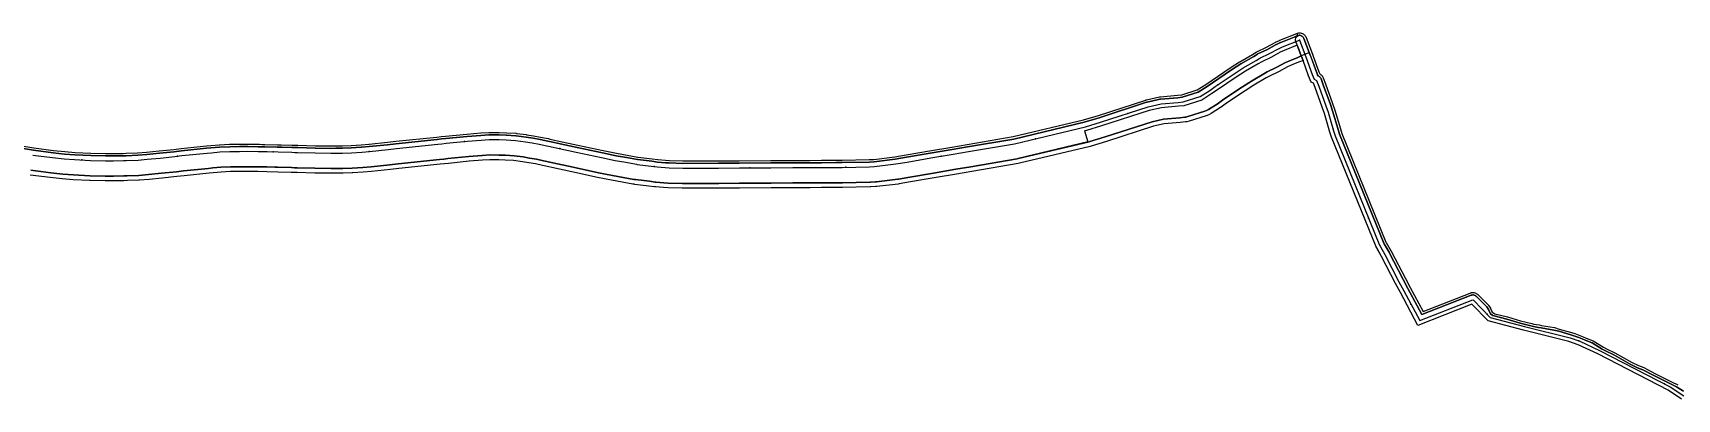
# Model space of a CAD drawing. Header units: inches. Extents: x 87989 to 118156, y 435697 to 451526.
# Drawn here: x 111675 to 113388, y 445765 to 446147 of the extents above; entities that cross this region are included whole.
import ezdxf

# ---------------------------------------------------------------- set-up
doc = ezdxf.new("R2010")
doc.units = ezdxf.units.IN
doc.header["$MEASUREMENT"] = 0
for name, color, linetype, true_color in [('As_waterkering_BWK', 7, 'Continuous', 0x7b8981), ('Beschermingszone_BWK', 7, 'Continuous', 0xcf890d), ('Grens_bebouwingsvrije_zone_BWK', 7, 'Continuous', 0x6789ae), ('Kernzone_BWK', 7, 'Continuous', 0xcb89af), ('Referentiepunten_BWK', 7, 'Continuous', 0x178980)]:
    doc.layers.add(name, color=color, linetype=linetype, true_color=true_color)

msp = doc.modelspace()

# ---------------------------------------------------------------- linework, layer by layer
at = {"layer": 'As_waterkering_BWK'}
for points in [[(111990.4448, 446021.7655), (111997.3463, 446021.8454), (112006.6401, 446022.1343), (112017.239, 446022.8358), (112025.541, 446023.549), (112044.8078, 446025.5606), (112053.5319, 446026.6113), (112096.5436, 446030.9538), (112100.9091, 446031.4927), (112105.3652, 446031.9925), (112127.489, 446034.1704), (112141.7496, 446035.2722), (112150.1722, 446035.8053), (112160.3581, 446035.7768), (112167.7214, 446035.5393), (112177.5403, 446034.92), (112187.8413, 446033.5485), (112194.8948, 446032.3662), (112202.251, 446031.0494), (112210.05, 446029.4678), (112211.9719, 446029.0479), (112216.6001, 446028.0366), (112219.7219, 446027.3545), (112240.8529, 446022.7074), (112267.1706, 446017.0186), (112281.4693, 446014.1564), (112292.388, 446012.2416), (112303.7622, 446010.1395), (112304.4136, 446010.0586), (112318.9704, 446008.2511), (112325.1087, 446007.4889), (112333.3518, 446006.7958), (112337.4887, 446006.5509), (112351.903, 446006.0705), (112389.1737, 446006.137), (112410.7552, 446006.3119), (112443.6879, 446006.5399), (112466.3694, 446006.646), (112484.2868, 446006.699), (112496.3665, 446006.7821), (112511.3152, 446006.871), (112517.9296, 446006.8674), (112546.4916, 446007.4505), (112551.6457, 446007.7935), (112573.8657, 446010.4319), (112585.7059, 446012.4773), (112610.326, 446016.6886), (112633.5032, 446020.6624), (112649.3927, 446023.3377), (112697.6359, 446031.5494), (112771.4111, 446049.2075), (112787.1151, 446053.8445), (112836.7057, 446069.9482), (112850.1964, 446073.0317), (112868.0626, 446074.5211), (112873.2598, 446075.0934), (112890.971, 446080.6532), (112900.9518, 446087.019), (112906.6733, 446090.9945), (112926.286, 446104.2199), (112935.9346, 446110.4775), (112949.242, 446118.172), (112953.2019, 446120.5061), (112963.3461, 446125.3886), (112972.6176, 446130.4367), (112976.852, 446132.3682), (112994.369, 446139.5085)], [(112994.369, 446139.5085), (113000.9838, 446122.1488), (113007.7573, 446103.7699), (113009.6795, 446098.6669), (113012.1836, 446097.5404), (113014.4563, 446091.3389), (113021.941, 446070.8685), (113024.2127, 446064.2534), (113030.0103, 446044.8406), (113031.5992, 446039.7411), (113077.7968, 445925.8746), (113078.3592, 445924.8828), (113083.406, 445916.0147), (113098.1179, 445887.775), (113103.0886, 445878.3518), (113119.7062, 445847.335), (113175.1365, 445869.0309), (113175.7616, 445868.3921)], [(111674.5157, 446019.7687), (111695.1657, 446017.1723), (111707.1735, 446015.849), (111718.0489, 446015.0234), (111734.6811, 446014.1013), (111750.1105, 446013.8408), (111758.534, 446013.7841), (111768.9078, 446013.9058), (111772.192, 446014.0505), (111784.191, 446014.5727), (111793.7729, 446015.3398), (111807.0803, 446016.6582), (111822.3533, 446018.1953), (111829.8908, 446019.108), (111856.1524, 446021.7943), (111860.5929, 446022.2078), (111869.3154, 446022.945), (111879.9361, 446023.4347), (111889.7907, 446023.5879), (111898.7578, 446023.6291), (111909.214, 446023.4425), (111918.7288, 446023.2952), (111930.3198, 446022.9798), (111944.3095, 446022.6392), (111947.4826, 446022.5619), (111950.4895, 446022.4887), (111968.8322, 446021.9312), (111984.9847, 446021.7023), (111990.4448, 446021.7655)], [(113175.7616, 445868.3921), (113193.1282, 445850.6423), (113228.9793, 445841.2496), (113276.3398, 445829.4756), (113286.5263, 445825.7715), (113307.0315, 445816.2464), (113380.5858, 445778.2787), (113395.0057, 445768.7536)]]:
    msp.add_lwpolyline(points, dxfattribs=at)
at = {"layer": 'Beschermingszone_BWK'}
msp.add_lwpolyline([(111672.5197, 446003.8937), (111693.2914, 446001.283), (111705.6916, 445999.9201), (111717.0005, 445999.0587), (111734.1032, 445998.1147), (111749.9216, 445997.8421), (111758.574, 445997.7849), (111769.3539, 445997.9141), (111772.8922, 445998.0658), (111785.1773, 445998.6058), (111795.2, 445999.4043), (111808.6701, 446000.7374), (111824.1161, 446002.2935), (111831.6667, 446003.2061), (111857.7081, 446005.8703), (111862.0083, 446006.2706), (111870.358, 446006.9761), (111880.429, 446007.4404), (111889.9519, 446007.5889), (111898.6519, 446007.6285), (111908.9474, 446007.4447), (111918.3874, 446007.2986), (111926.724, 446007.0717), (111929.9074, 446006.9851), (111943.92, 446006.6439), (111947.0931, 446006.5666), (111950.0517, 446006.4947), (111968.4758, 446005.9357), (111984.9639, 446005.7036), (111990.6299, 446005.7666), (111997.6875, 446005.8498), (112007.4171, 446006.1556), (112018.4521, 446006.8826), (112027.0564, 446007.6216), (112046.5952, 446009.6612), (112055.2923, 446010.7077), (112098.3274, 446015.0545), (112102.781, 446015.6029), (112107.0407, 446016.0801), (112128.8891, 446018.2309), (112142.8713, 446019.3112), (112150.6557, 446019.8039), (112160.0777, 446019.7776), (112166.9597, 446019.5556), (112175.979, 446018.9867), (112185.4623, 446017.7241), (112192.1626, 446016.6014), (112199.251, 446015.3321), (112206.7521, 446013.8109), (112208.5564, 446013.4167), (112213.1847, 446012.4054), (112216.2958, 446011.7256), (112237.4444, 446007.0747), (112263.9102, 446001.3548), (112278.5173, 445998.4323), (112289.5522, 445996.4951), (112300.8544, 445994.406), (112301.7906, 445994.2615), (112302.442, 445994.1806), (112316.9988, 445992.373), (112323.1371, 445991.6109), (112323.7681, 445991.5452), (112332.2088, 445990.8379), (112336.7495, 445990.5694), (112351.6507, 445990.0749), (112389.2528, 445990.1373), (112410.8754, 445990.3124), (112443.7807, 445990.5402), (112466.4305, 445990.6461), (112484.3655, 445990.6992), (112496.4691, 445990.7824), (112511.3585, 445990.8712), (112518.0885, 445990.8691), (112546.8181, 445991.4538), (112547.5541, 445991.4858), (112552.7083, 445991.8288), (112553.5323, 445991.9051), (112575.7523, 445994.5435), (112576.5894, 445994.6655), (112588.4166, 445996.7086), (112613.0267, 446000.9182), (112636.1834, 446004.8885), (112652.0633, 446007.5622), (112700.3208, 446015.7762), (112701.3604, 446015.9889), (112775.1355, 446033.647), (112775.9421, 446033.8625), (112791.8515, 446038.5631), (112840.9676, 446054.5097), (112852.6559, 446057.1812), (112869.6027, 446058.5968), (112875.011, 446059.1895), (112876.0382, 446059.3364), (112878.052, 446059.8279), (112895.7631, 446065.3877), (112897.7275, 446066.1498), (112899.5748, 446067.1634), (112909.5556, 446073.5292), (112910.0816, 446073.8795), (112915.7113, 446077.7913), (112935.1125, 446090.8739), (112944.2976, 446096.831), (112957.3087, 446104.3546), (112960.747, 446106.3808), (112970.2851, 446110.9716), (112970.997, 446111.3365), (112979.7721, 446116.1142), (112983.1945, 446117.6754), (112992.6575, 446121.5327), (112996.3626, 446123.043), (112998.1176, 446118.3589), (112994.4116, 446116.8482), (112989.7786, 446114.9597), (112985.1765, 446113.0839), (112982.0079, 446111.6385), (112973.388, 446106.9452), (112972.4536, 446106.4663), (112963.1048, 446101.9667), (112959.8296, 446100.0366), (112946.9111, 446092.5664), (112937.8707, 446086.7033), (112918.5357, 446073.6652), (112912.9346, 446069.7734), (112912.2443, 446069.3137), (112902.2635, 446062.9479), (112899.8389, 446061.6175), (112897.2606, 446060.6172), (112879.5495, 446055.0574), (112876.9065, 446054.4124), (112875.5582, 446054.2195), (112870.084, 446053.6205), (112853.4245, 446052.228), (112842.2995, 446049.6852), (112793.3316, 446033.7877), (112777.358, 446029.0671), (112776.2994, 446028.7844), (112702.5242, 446011.1262), (112701.1598, 446010.8471), (112652.8979, 446002.6323), (112637.0209, 445999.9591), (112613.8707, 445995.99), (112589.2637, 445991.7809), (112577.4405, 445989.7384), (112576.3419, 445989.5784), (112554.1219, 445986.94), (112553.0403, 445986.8399), (112547.8861, 445986.4968), (112546.9201, 445986.4548), (112518.1381, 445985.8696), (112511.372, 445985.8712), (112496.5012, 445985.7825), (112484.3901, 445985.6993), (112466.4495, 445985.6461), (112443.8097, 445985.5403), (112410.913, 445985.3125), (112389.2775, 445985.1373), (112351.9404, 445985.0705), (112351.2033, 445985.0821), (112336.5184, 445985.5751), (112331.8516, 445985.8511), (112323.3492, 445986.5628), (112322.521, 445986.649), (112316.3827, 445987.4112), (112301.8259, 445989.2187), (112301.1745, 445989.2996), (112299.9457, 445989.4892), (112288.6661, 445991.5743), (112277.5947, 445993.5185), (112262.8913, 445996.4598), (112236.3792, 446002.1895), (112215.2252, 446006.8416), (112212.1174, 446007.5206), (112207.4891, 446008.5319), (112205.7216, 446008.9181), (112198.3135, 446010.4204), (112191.3087, 446011.6743), (112184.7188, 446012.7789), (112175.4911, 446014.0075), (112166.7217, 446014.5607), (112159.9901, 446014.7778), (112150.8068, 446014.8035), (112143.2218, 446014.3234), (112129.3267, 446013.2498), (112107.5643, 446011.1075), (112103.366, 446010.6366), (112098.8848, 446010.086), (112055.8424, 446005.7378), (112047.1537, 446004.6927), (112027.53, 446002.6443), (112018.8311, 446001.8973), (112008.027, 446001.1801), (112007.2927, 446001.1444), (111997.7941, 446000.8511), (111990.6878, 446000.7669), (111984.9574, 446000.7041), (111968.3644, 446000.9371), (111949.9149, 446001.4966), (111946.9714, 446001.5681), (111943.7983, 446001.6454), (111929.7785, 446001.9868), (111918.2807, 446002.2997), (111908.8641, 446002.4454), (111898.6188, 446002.6283), (111890.0023, 446002.5886), (111880.583, 446002.4422), (111870.6839, 446001.9858), (111862.4506, 446001.2903), (111858.1942, 446000.8941), (111832.2217, 445998.2368), (111824.6669, 445997.3242), (111809.1669, 445995.7621), (111795.6459, 445994.4244), (111785.8668, 445993.6397), (111785.1041, 445993.5926), (111773.111, 445993.0706), (111769.4932, 445992.9167), (111758.5865, 445992.7851), (111749.8626, 445992.8425), (111734.3266, 445993.1043), (111733.5186, 445993.1335), (111716.6729, 445994.0697), (111705.2286, 445994.9423), (111692.7057, 445996.3175), (111671.8959, 445998.9328)], dxfattribs=at)
for points in [[(111660.6368, 446029.6942, 0), (111675.6026, 446027.1911, 0), (111696.0444, 446024.6209, 0), (111707.8261, 446023.3218, 0), (111707.9106, 446023.3139, 0), (111718.5404, 446022.5077, 0), (111734.904, 446021.5995, 0), (111735.0002, 446021.5961, 0), (111750.1991, 446021.3402, 0), (111758.4807, 446021.2842, 0), (111758.5498, 446021.2844, 0), (111768.6583, 446021.4027, 0), (111768.7389, 446021.4049, 0), (111771.8638, 446021.5433, 0), (111783.6833, 446022.0569, 0), (111783.7739, 446022.0625, 0), (111793.0687, 446022.8069, 0), (111793.1391, 446022.8132, 0), (111806.335, 446024.1211, 0), (111821.527, 446025.65, 0), (111829.0584, 446026.5613, 0), (111855.4231, 446029.2587, 0), (111859.9295, 446029.6783, 0), (111868.7076, 446030.4201, 0), (111868.9461, 446030.4357, 0), (111879.6097, 446030.9275, 0), (111879.8005, 446030.9334, 0), (111889.7152, 446031.0874, 0), (111898.7373, 446031.1291, 0), (111898.8777, 446031.1281, 0), (111909.339, 446030.9415, 0), (111909.5325, 446030.9385, 0), (111910.7155, 446030.9201, 0), (111913.6281, 446030.8749, 0), (111916.2984, 446030.8336, 0), (111929.3539, 446030.509, 0), (111930.3535, 446030.4822, 0), (111930.5135, 446030.4772, 0), (111933.1973, 446030.4116, 0), (111944.4922, 446030.1367, 0), (111947.666, 446030.0605, 0), (111950.6953, 446029.9863, 0), (111969, 446029.4297, 0), (111984.9941, 446029.2031, 0), (111990.3574, 446029.2656, 0), (111997.1504, 446029.3438, 0), (111997.2227, 446029.3438, 0), (112006.2324, 446029.625, 0), (112006.3203, 446029.6289, 0), (112016.6348, 446030.3125, 0), (112016.707, 446030.3164, 0), (112024.7969, 446031.0117, 0), (112024.8652, 446031.0195, 0), (112043.9707, 446033.0137, 0), (112052.707, 446034.0645, 0), (112095.707, 446038.4082, 0), (112100.0313, 446038.9414, 0), (112104.5801, 446039.4512, 0), (112126.832, 446041.6406, 0), (112141.2246, 446042.7539, 0), (112149.6992, 446043.291, 0), (112149.7813, 446043.2949, 0), (112150.1113, 446043.3047, 0), (112150.1934, 446043.3047, 0), (112160.3965, 446043.2773, 0), (112160.582, 446043.2734, 0), (112167.9824, 446043.0352, 0), (112168.1738, 446043.0254, 0), (112178.0117, 446042.4043, 0), (112178.0996, 446042.3984, 0), (112178.4434, 446042.3652, 0), (112178.5293, 446042.3535, 0), (112188.8516, 446040.9805, 0), (112189.0605, 446040.9492, 0), (112196.1758, 446039.7559, 0), (112203.5859, 446038.4297, 0), (112203.7285, 446038.4023, 0), (112211.5957, 446036.8066, 0), (112213.5723, 446036.375, 0), (112218.2012, 446035.3633, 0), (112221.3281, 446034.6797, 0), (112242.4512, 446030.0352, 0), (112268.6992, 446024.3613, 0), (112282.8535, 446021.5273, 0), (112293.7168, 446019.623, 0), (112304.9063, 446017.5547, 0), (112305.3379, 446017.502, 0), (112319.8945, 446015.6934, 0), (112325.8359, 446014.9551, 0), (112325.9355, 446014.9453, 0), (112333.8867, 446014.2773, 0), (112337.8359, 446014.043, 0), (112351.9766, 446013.5723, 0), (112352.0645, 446013.5703, 0), (112389.1367, 446013.6367, 0), (112410.6992, 446013.8125, 0), (112443.6445, 446014.0391, 0), (112466.3398, 446014.1465, 0), (112484.25, 446014.1992, 0), (112496.3184, 446014.2812, 0), (112511.2949, 446014.3711, 0), (112517.8555, 446014.3672, 0), (112546.166, 446014.9453, 0), (112550.9531, 446015.2637, 0), (112572.7852, 446017.8555, 0), (112584.4355, 446019.8691, 0), (112609.0605, 446024.0801, 0), (112632.2461, 446028.0566, 0), (112648.1406, 446030.7324, 0), (112696.1328, 446038.9004, 0), (112769.4746, 446056.4551, 0), (112784.8633, 446060.998, 0), (112784.9258, 446061.0195, 0), (112834.3887, 446077.082, 0), (112834.4961, 446077.1133, 0), (112834.9258, 446077.2324, 0), (112835.0352, 446077.2598, 0), (112848.5254, 446080.3438, 0), (112848.6992, 446080.377, 0), (112849.3984, 446080.4844, 0), (112849.5742, 446080.5059, 0), (112867.3066, 446081.9844, 0), (112867.373, 446081.9902, 0), (112871.7109, 446082.4688, 0), (112887.7754, 446087.5117, 0), (112896.752, 446093.2363, 0), (112896.834, 446093.2891, 0), (112902.4375, 446097.1836, 0), (112922.1484, 446110.4746, 0), (112931.8809, 446116.7871, 0), (112932.1523, 446116.9531, 0), (112945.4609, 446124.6484, 0), (112949.3926, 446126.9668, 0), (112949.4844, 446127.0195, 0), (112949.8555, 446127.2168, 0), (112949.9492, 446127.2637, 0), (112959.9238, 446132.0645, 0), (112969.0313, 446137.0234, 0), (112969.1094, 446137.0645, 0), (112969.4258, 446137.2227, 0), (112969.5059, 446137.2598, 0), (112973.7637, 446139.2031, 0), (112973.998, 446139.3027, 0), (112991.5371, 446146.4531, 0), (112991.6998, 446146.5125, 0), (112992.5912, 446144.1732, 0), (112992.4824, 446144.1387, 0), (112988.8828, 446142.6719, 0), (112974.9648, 446136.998, 0), (112974.7773, 446136.918, 0), (112970.543, 446134.9863, 0), (112970.2266, 446134.8281, 0), (112961.0645, 446129.8398, 0), (112951.0332, 446125.0117, 0), (112950.6621, 446124.8145, 0), (112946.7207, 446122.4902, 0), (112933.4316, 446114.8066, 0), (112933.2148, 446114.6719, 0), (112923.5273, 446108.3906, 0), (112903.8496, 446095.1211, 0), (112898.1797, 446091.1816, 0), (112888.8418, 446085.2246, 0), (112872.2285, 446080.0098, 0), (112867.582, 446079.498, 0), (112849.7813, 446078.0137, 0), (112849.082, 446077.9063, 0), (112835.5918, 446074.8223, 0), (112835.1621, 446074.7031, 0), (112785.6348, 446058.6211, 0), (112770.1211, 446054.0391, 0), (112696.6328, 446036.4512, 0), (112648.5586, 446028.2676, 0), (112632.666, 446025.5918, 0), (112609.4824, 446021.6172, 0), (112584.8594, 446017.4043, 0), (112573.1445, 446015.3809, 0), (112551.1855, 446012.7734, 0), (112546.2734, 446012.4473, 0), (112517.8809, 446011.8672, 0), (112511.3008, 446011.8711, 0), (112496.334, 446011.7813, 0), (112484.2617, 446011.6992, 0), (112466.3496, 446011.6465, 0), (112443.6582, 446011.5391, 0), (112410.7168, 446011.3125, 0), (112389.1484, 446011.1367, 0), (112351.9824, 446011.0703, 0), (112337.7188, 446011.5469, 0), (112333.709, 446011.7832, 0), (112325.627, 446012.4629, 0), (112319.5859, 446013.2129, 0), (112305.0293, 446015.0195, 0), (112304.5254, 446015.084, 0), (112293.2734, 446017.1621, 0), (112282.3926, 446019.0703, 0), (112268.1895, 446021.9141, 0), (112241.918, 446027.5918, 0), (112220.793, 446032.2383, 0), (112217.668, 446032.9219, 0), (112213.0391, 446033.9316, 0), (112211.0801, 446034.3594, 0), (112203.2441, 446035.9492, 0), (112203.1328, 446035.9707, 0), (112195.748, 446037.293, 0), (112188.668, 446038.4805, 0), (112188.502, 446038.5039, 0), (112178.2012, 446039.877, 0), (112177.8555, 446039.9102, 0), (112168.0352, 446040.5293, 0), (112167.8828, 446040.5371, 0), (112160.5195, 446040.7734, 0), (112160.373, 446040.7773, 0), (112150.1855, 446040.8047, 0), (112149.8555, 446040.7949, 0), (112141.3984, 446040.2598, 0), (112127.0508, 446039.1504, 0), (112104.8418, 446036.9648, 0), (112100.3242, 446036.459, 0), (112095.9863, 446035.9238, 0), (112052.9824, 446031.5801, 0), (112044.25, 446030.5293, 0), (112025.1133, 446028.5312, 0), (112025.0215, 446028.5215, 0), (112016.9082, 446027.8262, 0), (112016.8105, 446027.8184, 0), (112006.3965, 446027.1289, 0), (111997.2891, 446026.8457, 0), (111997.1914, 446026.8438, 0), (111990.3867, 446026.7656, 0), (111984.9902, 446026.7031, 0), (111968.9844, 446026.9297, 0), (111968.9023, 446026.9316, 0), (111950.627, 446027.4863, 0), (111947.6035, 446027.5605, 0), (111944.4316, 446027.6387, 0), (111933.9277, 446027.894, 0), (111930.4492, 446027.9785, 0), (111929.2891, 446028.0098, 0), (111916.248, 446028.3341, 0), (111911.6974, 446028.4046, 0), (111910.8208, 446028.4182, 0), (111909.2973, 446028.4418, 0), (111898.8471, 446028.6284, 0), (111898.7348, 446028.6291, 0), (111889.7404, 446028.5875, 0), (111879.8584, 446028.4341, 0), (111879.7058, 446028.4294, 0), (111869.0851, 446027.9397, 0), (111868.8943, 446027.9272, 0), (111860.1506, 446027.1881, 0), (111855.6662, 446026.7706, 0), (111829.3358, 446024.0768, 0), (111821.8024, 446023.1651, 0), (111806.5835, 446021.6334, 0), (111793.3738, 446020.3243, 0), (111793.2799, 446020.3159, 0), (111783.8827, 446019.5641, 0), (111771.9732, 446019.0457, 0), (111768.7684, 446018.9045, 0), (111758.5676, 446018.7845, 0), (111758.4754, 446018.7842, 0), (111750.1695, 446018.8404, 0), (111734.8617, 446019.099, 0), (111718.3766, 446020.013, 0), (111707.6367, 446020.8283, 0), (111695.7515, 446022.138, 0), (111675.2403, 446024.717, 0), (111660.1749, 446027.2367, 0)], [(113394.668, 445773.5898, 0), (113387.457, 445778.2559, 0), (113381.1621, 445781.2832, 0), (113363.6406, 445790.0059, 0), (113352.3887, 445795.9863, 0), (113346.6445, 445798.0488, 0), (113339.1309, 445801.9277, 0), (113321.8535, 445811.5781, 0), (113313.3887, 445815.7559, 0), (113309.9219, 445817.5488, 0), (113299.2656, 445823.9922, 0), (113292.3027, 445826.7598, 0), (113288.957, 445828.125, 0), (113285.5547, 445829.5938, 0), (113280.4199, 445831.4004, 0), (113277.0488, 445832.6094, 0), (113264.5508, 445836.1074, 0), (113259.498, 445837.4805, 0), (113246.2773, 445839.8008, 0), (113243.6309, 445840.2344, 0), (113238.3145, 445841.1152, 0), (113224.2578, 445844.6309, 0), (113210.4453, 445848.7773, 0), (113197.2773, 445852.123, 0), (113195.9453, 445852.6973, 0), (113193.3262, 445854.3691, 0), (113191.2422, 445858.7344, 0), (113189.5508, 445861.4492, 0), (113179.3359, 445871.8887, 0), (113178.7109, 445872.5273, 0), (113178.0801, 445873.0742, 0), (113177.3652, 445873.5059, 0), (113176.5918, 445873.8145, 0), (113175.7754, 445873.9902, 0), (113174.9414, 445874.0273, 0), (113174.1133, 445873.9258, 0), (113173.3145, 445873.6875, 0), (113122.0176, 445853.6094, 0), (113107.5039, 445880.6992, 0), (113102.5469, 445890.0957, 0), (113087.8398, 445918.3242, 0), (113087.752, 445918.4883, 0), (113082.707, 445927.3535, 0), (113082.3066, 445928.0566, 0), (113036.3105, 446041.4277, 0), (113034.793, 446046.2988, 0), (113029.0039, 446065.6836, 0), (113028.9414, 446065.877, 0), (113026.6543, 446072.5391, 0), (113019.1523, 446093.0566, 0), (113016.8789, 446099.2617, 0), (113016.5449, 446099.9844, 0), (113016.1035, 446100.6445, 0), (113015.5605, 446101.2285, 0), (113014.9316, 446101.7168, 0), (113014.2344, 446102.0996, 0), (113013.625, 446102.375, 0), (113012.4434, 446105.5156, 0), (113006.457, 446121.7582, 0), (113005.666, 446123.9043, 0), (112999.041, 446141.2891, 0), (112998.6992, 446142.0078, 0), (112998.248, 446142.6641, 0), (112997.6973, 446143.2383, 0), (112997.0645, 446143.7207, 0), (112996.3613, 446144.0937, 0), (112995.6074, 446144.3516, 0), (112994.8242, 446144.4883, 0), (112994.0273, 446144.4961, 0), (112993.2402, 446144.3789, 0), (112992.5912, 446144.1732, 0), (112991.6998, 446146.5125, 0), (112991.7246, 446146.5215, 0), (112992.4844, 446146.7617, 0), (112992.8711, 446146.8516, 0), (112993.6602, 446146.9688, 0), (112994.0566, 446146.9961, 0), (112994.8516, 446146.9883, 0), (112995.248, 446146.9512, 0), (112996.0332, 446146.8164, 0), (112996.418, 446146.7168, 0), (112997.1719, 446146.459, 0), (112997.5371, 446146.3008, 0), (112998.2402, 446145.9258, 0), (112998.5742, 446145.7109, 0), (112999.209, 446145.2305, 0), (112999.5059, 446144.9648, 0), (113000.0566, 446144.3906, 0), (113000.3066, 446144.082, 0), (113000.7578, 446143.4258, 0), (113000.957, 446143.082, 0), (113001.2988, 446142.3613, 0), (113001.377, 446142.1797, 0), (113008.0059, 446124.7813, 0), (113008.7723, 446122.702, 0), (113014.7852, 446106.3887, 0), (113015.6113, 446104.1973, 0), (113016.1367, 446103.9082, 0), (113016.4688, 446103.6895, 0), (113017.0957, 446103.2012, 0), (113017.3906, 446102.9316, 0), (113017.9316, 446102.3496, 0), (113018.1797, 446102.0371, 0), (113018.623, 446101.375, 0), (113018.8164, 446101.0293, 0), (113019.1504, 446100.3047, 0), (113019.2266, 446100.1211, 0), (113021.5, 446093.918, 0), (113029.0098, 446073.375, 0), (113031.3145, 446066.666, 0), (113031.3906, 446066.4238, 0), (113037.1836, 446047.0293, 0), (113038.666, 446042.2715, 0), (113084.5625, 445929.1484, 0), (113084.8809, 445928.5879, 0), (113089.9355, 445919.7031, 0), (113090.0469, 445919.5, 0), (113104.7598, 445891.2578, 0), (113109.7109, 445881.873, 0), (113123.1719, 445856.7461, 0), (113172.4023, 445876.0156, 0), (113172.5996, 445876.082, 0), (113173.4004, 445876.3203, 0), (113173.8086, 445876.4063, 0), (113174.6367, 445876.5078, 0), (113175.0527, 445876.5254, 0), (113175.8867, 445876.4883, 0), (113176.3008, 445876.4336, 0), (113177.1152, 445876.2598, 0), (113177.5156, 445876.1367, 0), (113178.291, 445875.8301, 0), (113178.6641, 445875.6426, 0), (113179.377, 445875.2109, 0), (113179.7148, 445874.9648, 0), (113180.3457, 445874.4199, 0), (113180.498, 445874.2754, 0), (113181.123, 445873.6367, 0), (113191.3359, 445863.1973, 0), (113191.4648, 445863.0566, 0), (113191.6719, 445862.7715, 0), (113193.3633, 445860.0566, 0), (113193.498, 445859.8105, 0), (113195.2754, 445856.0918, 0), (113197.1211, 445854.9141, 0), (113198.084, 445854.498, 0), (113211.0605, 445851.1992, 0), (113211.1641, 445851.1719, 0), (113224.9199, 445847.043, 0), (113236.4453, 445844.1602, 0), (113238.8223, 445843.5645, 0), (113244.0371, 445842.7012, 0), (113246.6953, 445842.2656, 0), (113260.043, 445839.9238, 0), (113265.2148, 445838.5176, 0), (113277.8086, 445834.9941, 0), (113281.2578, 445833.7559, 0), (113286.4648, 445831.9238, 0), (113289.9238, 445830.4316, 0), (113293.2363, 445829.0781, 0), (113300.3809, 445826.2383, 0), (113311.1445, 445819.7305, 0), (113314.5156, 445817.9863, 0), (113323.0176, 445813.793, 0), (113340.3145, 445804.1309, 0), (113347.6465, 445800.3457, 0), (113353.4023, 445798.2793, 0), (113364.7832, 445792.2285, 0), (113382.2598, 445783.5293, 0), (113388.6836, 445780.4414, 0)]]:
    msp.add_polyline3d(points, dxfattribs=at)
at = {"layer": 'Grens_bebouwingsvrije_zone_BWK'}
for points in [[(112996.5364, 446122.5791), (112992.5606, 446133.0206), (112992.0886, 446134.2594), (112978.4376, 446128.695), (112974.4062, 446126.8561), (112965.171, 446121.8277), (112955.0881, 446116.9748), (112951.2587, 446114.7176), (112938.0253, 446107.0658), (112928.4926, 446100.8834), (112908.9328, 446087.6937), (112903.1694, 446083.6891), (112892.6749, 446076.9956), (112874.0855, 446071.1601), (112868.4477, 446070.5393), (112850.8113, 446069.0691), (112837.7712, 446066.0886), (112788.2994, 446050.0234), (112772.4437, 446045.3417), (112770.55, 446044.8884), (112773.8998, 446033.3512), (112701.3604, 446015.9889), (112700.3208, 446015.7762), (112652.0633, 446007.5622), (112636.1834, 446004.8885), (112613.0267, 446000.9182), (112588.4166, 445996.7086), (112576.5894, 445994.6655), (112575.7523, 445994.5435), (112553.5323, 445991.9051), (112552.7083, 445991.8288), (112547.5541, 445991.4858), (112546.8181, 445991.4538), (112518.0885, 445990.8691), (112511.3585, 445990.8712), (112496.4691, 445990.7824), (112484.3655, 445990.6992), (112466.4305, 445990.6461), (112443.7807, 445990.5402), (112410.8754, 445990.3124), (112389.2528, 445990.1373), (112351.6507, 445990.0749), (112336.7495, 445990.5694), (112332.2088, 445990.8379), (112323.7681, 445991.5452), (112323.1371, 445991.6109), (112316.9988, 445992.373), (112302.442, 445994.1806), (112301.7906, 445994.2615), (112300.8544, 445994.406), (112289.5522, 445996.4951), (112278.5173, 445998.4323), (112263.9102, 446001.3548), (112237.4444, 446007.0747), (112216.2958, 446011.7256), (112213.1847, 446012.4054), (112208.5564, 446013.4167), (112206.7521, 446013.8109), (112199.251, 446015.3321), (112192.1626, 446016.6014), (112185.4623, 446017.7241), (112175.979, 446018.9867), (112166.9597, 446019.5556), (112160.0777, 446019.7776), (112150.6557, 446019.8039), (112142.8713, 446019.3112), (112128.8891, 446018.2309), (112107.0407, 446016.0801), (112102.781, 446015.6029), (112098.3274, 446015.0545), (112055.2923, 446010.7077), (112046.5952, 446009.6612), (112027.0564, 446007.6216), (112018.4521, 446006.8826), (112007.4171, 446006.1556), (111997.6875, 446005.8498), (111990.6299, 446005.7666), (111984.9639, 446005.7036), (111968.4758, 446005.9357), (111950.0517, 446006.4947), (111947.0931, 446006.5666), (111943.92, 446006.6439), (111929.9074, 446006.9851), (111926.724, 446007.0717), (111918.3874, 446007.2986), (111908.9474, 446007.4447), (111898.6519, 446007.6285), (111889.9519, 446007.5889), (111880.429, 446007.4404), (111870.358, 446006.9761), (111862.0083, 446006.2706), (111857.7081, 446005.8703), (111831.6667, 446003.2061), (111824.1161, 446002.2935), (111808.6701, 446000.7374), (111795.2, 445999.4043), (111785.1773, 445998.6058), (111772.8922, 445998.0658), (111769.3539, 445997.9141), (111758.574, 445997.7849), (111749.9216, 445997.8421), (111734.1032, 445998.1147), (111717.0005, 445999.0587), (111705.6916, 445999.9201), (111693.2914, 446001.283), (111672.5197, 446003.8937)], [(113392.6881, 445765.4906), (113378.5603, 445774.8227), (113305.2708, 445812.6538), (113284.9974, 445822.0712), (113275.1706, 445825.6446), (113227.9899, 445837.3738), (113191.0434, 445847.0535), (113174.129, 445864.3411), (113117.8573, 445842.3159), (113099.5566, 445876.4741), (113094.5752, 445885.9179), (113079.8929, 445914.1008), (113074.8813, 445922.907), (113074.1885, 445924.1287), (113027.8299, 446038.3919), (113026.1843, 446043.6733), (113020.4032, 446063.031), (113018.1707, 446069.532), (113010.7, 446089.9639), (113009.0072, 446094.5832), (113006.5223, 446095.701), (113004.009, 446102.3733), (112998.1176, 446118.3589), (112996.5364, 446122.5791)]]:
    msp.add_lwpolyline(points, dxfattribs=at)
at = {"layer": 'Kernzone_BWK'}
msp.add_lwpolyline([(113392.6875, 445765.4902), (113378.5605, 445774.8223), (113305.2715, 445812.6543), (113284.998, 445822.0703), (113275.1699, 445825.6445), (113227.9902, 445837.373), (113191.043, 445847.0527), (113174.1289, 445864.3418), (113117.8574, 445842.3164), (113099.5566, 445876.4746), (113094.5762, 445885.918), (113079.8926, 445914.1016), (113074.8809, 445922.9063), (113074.1895, 445924.1289), (113027.8301, 446038.3926), (113026.1836, 446043.6738), (113020.4023, 446063.0312), (113018.1699, 446069.5313), (113010.6992, 446089.9648), (113009.0078, 446094.584), (113006.5215, 446095.7012), (113004.0098, 446102.373), (112998.1172, 446118.3594), (112996.363, 446123.043), (112990.6641, 446137.9979, -0.385844181), (112993.2402, 446144.3789), (112994.0273, 446144.4961), (112994.8242, 446144.4883), (112995.6074, 446144.3516), (112996.3613, 446144.0937), (112997.0645, 446143.7207), (112997.6973, 446143.2383), (112998.248, 446142.6641), (112998.6992, 446142.0078), (112999.041, 446141.2891), (113004.6993, 446126.4411), (113005.666, 446123.9043), (113012.4434, 446105.5156), (113013.625, 446102.375), (113014.2344, 446102.0996), (113014.9316, 446101.7168), (113015.5605, 446101.2285), (113016.1035, 446100.6445), (113016.5449, 446099.9844), (113016.8789, 446099.2617), (113019.1523, 446093.0566), (113026.6543, 446072.5391), (113028.9414, 446065.877), (113029.0039, 446065.6836), (113034.793, 446046.2988), (113036.3105, 446041.4277), (113082.3066, 445928.0566), (113082.707, 445927.3535), (113087.752, 445918.4883), (113087.8398, 445918.3242), (113102.5469, 445890.0957), (113107.5039, 445880.6992), (113122.0176, 445853.6094), (113173.3145, 445873.6875), (113174.1133, 445873.9258), (113174.9414, 445874.0273), (113175.7754, 445873.9902), (113176.5918, 445873.8145), (113177.3652, 445873.5059), (113178.0801, 445873.0742), (113178.7109, 445872.5273), (113179.3359, 445871.8887), (113189.5508, 445861.4492), (113191.2422, 445858.7344), (113193.3262, 445854.3691), (113195.9453, 445852.6973), (113197.2773, 445852.123), (113210.4453, 445848.7773), (113224.2578, 445844.6309), (113238.3145, 445841.1152), (113243.6309, 445840.2344), (113246.2773, 445839.8008), (113259.498, 445837.4805), (113264.5508, 445836.1074), (113277.0488, 445832.6094), (113280.4199, 445831.4004), (113285.5547, 445829.5938), (113288.957, 445828.125), (113292.3027, 445826.7598), (113299.2656, 445823.9922), (113309.9219, 445817.5488), (113313.3887, 445815.7559), (113321.8535, 445811.5781), (113339.1309, 445801.9277), (113346.6445, 445798.0488), (113352.3887, 445795.9863), (113363.6406, 445790.0059), (113381.1621, 445781.2832), (113387.457, 445778.2559), (113394.668, 445773.5898)], format="xyb", dxfattribs=at)
msp.add_polyline3d([(111660.1758, 446027.2363, 0), (111675.2402, 446024.7168, 0), (111695.752, 446022.1387, 0), (111707.6367, 446020.8281, 0), (111718.377, 446020.0137, 0), (111734.8613, 446019.0996, 0), (111750.1699, 446018.8398, 0), (111758.4746, 446018.7852, 0), (111758.5684, 446018.7852, 0), (111768.7676, 446018.9043, 0), (111771.9727, 446019.0449, 0), (111783.8828, 446019.5645, 0), (111793.2793, 446020.3164, 0), (111793.373, 446020.3242, 0), (111806.584, 446021.6328, 0), (111821.8027, 446023.166, 0), (111829.3359, 446024.0762, 0), (111855.666, 446026.7715, 0), (111860.1504, 446027.1875, 0), (111868.8945, 446027.9277, 0), (111869.0859, 446027.9395, 0), (111879.7051, 446028.4297, 0), (111879.8594, 446028.4336, 0), (111889.7402, 446028.5879, 0), (111898.7344, 446028.6289, 0), (111898.8477, 446028.6289, 0), (111909.2969, 446028.4414, 0), (111916.248, 446028.334, 0), (111929.2891, 446028.0098, 0), (111930.4492, 446027.9785, 0), (111944.4316, 446027.6387, 0), (111947.6035, 446027.5605, 0), (111950.627, 446027.4863, 0), (111968.9023, 446026.9316, 0), (111968.9844, 446026.9297, 0), (111984.9902, 446026.7031, 0), (111990.3867, 446026.7656, 0), (111997.1914, 446026.8438, 0), (111997.2891, 446026.8457, 0), (112006.3965, 446027.1289, 0), (112016.8105, 446027.8184, 0), (112016.9082, 446027.8262, 0), (112025.0215, 446028.5215, 0), (112025.1133, 446028.5312, 0), (112044.25, 446030.5293, 0), (112052.9824, 446031.5801, 0), (112095.9863, 446035.9238, 0), (112100.3242, 446036.459, 0), (112104.8418, 446036.9648, 0), (112127.0508, 446039.1504, 0), (112141.3984, 446040.2598, 0), (112149.8555, 446040.7949, 0), (112150.1855, 446040.8047, 0), (112160.373, 446040.7773, 0), (112160.5195, 446040.7734, 0), (112167.8828, 446040.5371, 0), (112168.0352, 446040.5293, 0), (112177.8555, 446039.9102, 0), (112178.2012, 446039.877, 0), (112188.502, 446038.5039, 0), (112188.668, 446038.4805, 0), (112195.748, 446037.293, 0), (112203.1328, 446035.9707, 0), (112203.2441, 446035.9492, 0), (112211.0801, 446034.3594, 0), (112213.0391, 446033.9316, 0), (112217.668, 446032.9219, 0), (112220.793, 446032.2383, 0), (112241.918, 446027.5918, 0), (112268.1895, 446021.9141, 0), (112282.3926, 446019.0703, 0), (112293.2734, 446017.1621, 0), (112304.5254, 446015.084, 0), (112305.0293, 446015.0195, 0), (112319.5859, 446013.2129, 0), (112325.627, 446012.4629, 0), (112333.709, 446011.7832, 0), (112337.7188, 446011.5469, 0), (112351.9824, 446011.0703, 0), (112389.1484, 446011.1367, 0), (112410.7168, 446011.3125, 0), (112443.6582, 446011.5391, 0), (112466.3496, 446011.6465, 0), (112484.2617, 446011.6992, 0), (112496.334, 446011.7813, 0), (112511.3008, 446011.8711, 0), (112517.8809, 446011.8672, 0), (112546.2734, 446012.4473, 0), (112551.1855, 446012.7734, 0), (112573.1445, 446015.3809, 0), (112584.8594, 446017.4043, 0), (112609.4824, 446021.6172, 0), (112632.666, 446025.5918, 0), (112648.5586, 446028.2676, 0), (112696.6328, 446036.4512, 0), (112770.1211, 446054.0391, 0), (112785.6348, 446058.6211, 0), (112835.1621, 446074.7031, 0), (112835.5918, 446074.8223, 0), (112849.082, 446077.9063, 0), (112849.7813, 446078.0137, 0), (112867.582, 446079.498, 0), (112872.2285, 446080.0098, 0), (112888.8418, 446085.2246, 0), (112898.1797, 446091.1816, 0), (112903.8496, 446095.1211, 0), (112923.5273, 446108.3906, 0), (112933.2148, 446114.6719, 0), (112933.4316, 446114.8066, 0), (112946.7207, 446122.4902, 0), (112950.6621, 446124.8145, 0), (112951.0332, 446125.0117, 0), (112961.0645, 446129.8398, 0), (112970.2266, 446134.8281, 0), (112970.543, 446134.9863, 0), (112974.7773, 446136.918, 0), (112974.9648, 446136.998, 0), (112988.8828, 446142.6719, 0), (112992.4824, 446144.1387, 0), (112993.2402, 446144.3789, 0), (112994.0273, 446144.4961, 0), (112994.8242, 446144.4883, 0), (112995.6074, 446144.3516, 0), (112996.3613, 446144.0937, 0), (112997.0645, 446143.7207, 0), (112997.6973, 446143.2383, 0), (112998.248, 446142.6641, 0), (112998.6992, 446142.0078, 0), (112999.041, 446141.2891, 0), (113004.6993, 446126.4411, 0), (113000.0678, 446124.5532, 0), (112996.363, 446123.043, 0), (112992.6582, 446121.5332, 0), (112983.1953, 446117.6758, 0), (112979.7715, 446116.1133, 0), (112970.9961, 446111.3359, 0), (112970.2852, 446110.9707, 0), (112960.7461, 446106.3809, 0), (112957.3086, 446104.3555, 0), (112944.2969, 446096.8301, 0), (112935.1133, 446090.873, 0), (112915.7109, 446077.791, 0), (112910.082, 446073.8789, 0), (112909.5547, 446073.5293, 0), (112899.5742, 446067.1641, 0), (112897.7266, 446066.1504, 0), (112895.7637, 446065.3887, 0), (112878.0527, 446059.8281, 0), (112876.0391, 446059.3359, 0), (112875.0117, 446059.1895, 0), (112869.6035, 446058.5977, 0), (112852.6563, 446057.1816, 0), (112840.9668, 446054.5098, 0), (112791.8516, 446038.5625, 0), (112775.9414, 446033.8633, 0), (112775.1348, 446033.6465, 0), (112701.3613, 446015.9883, 0), (112700.3203, 446015.7754, 0), (112652.0625, 446007.5625, 0), (112636.1836, 446004.8887, 0), (112613.0273, 446000.918, 0), (112588.416, 445996.709, 0), (112576.5898, 445994.666, 0), (112575.752, 445994.543, 0), (112553.5332, 445991.9043, 0), (112552.709, 445991.8281, 0), (112547.5547, 445991.4863, 0), (112546.8184, 445991.4531, 0), (112518.0879, 445990.8691, 0), (112511.3594, 445990.8711, 0), (112496.4688, 445990.7832, 0), (112484.3652, 445990.6992, 0), (112466.4297, 445990.6465, 0), (112443.7813, 445990.541, 0), (112410.875, 445990.3125, 0), (112389.252, 445990.1367, 0), (112351.6504, 445990.0742, 0), (112336.75, 445990.5703, 0), (112332.209, 445990.8379, 0), (112323.7676, 445991.5449, 0), (112323.1367, 445991.6113, 0), (112316.998, 445992.373, 0), (112302.4414, 445994.1797, 0), (112301.791, 445994.2617, 0), (112300.8535, 445994.4063, 0), (112289.5527, 445996.4941, 0), (112278.5176, 445998.4316, 0), (112263.9102, 446001.3555, 0), (112237.4453, 446007.0742, 0), (112216.2949, 446011.7266, 0), (112213.1855, 446012.4063, 0), (112208.5566, 446013.416, 0), (112206.752, 446013.8105, 0), (112199.252, 446015.332, 0), (112192.1621, 446016.6016, 0), (112185.4629, 446017.7246, 0), (112175.9785, 446018.9863, 0), (112166.959, 446019.5547, 0), (112160.0781, 446019.7773, 0), (112150.6563, 446019.8047, 0), (112142.8711, 446019.3105, 0), (112128.8887, 446018.2305, 0), (112107.041, 446016.0801, 0), (112102.7813, 446015.6035, 0), (112098.3281, 446015.0547, 0), (112055.293, 446010.707, 0), (112046.5957, 446009.6621, 0), (112027.0566, 446007.6211, 0), (112018.4512, 446006.8828, 0), (112007.418, 446006.1563, 0), (111997.6875, 446005.8496, 0), (111990.6309, 446005.7656, 0), (111984.9648, 446005.7031, 0), (111968.4766, 446005.9355, 0), (111950.0508, 446006.4941, 0), (111947.0938, 446006.5664, 0), (111943.9199, 446006.6445, 0), (111929.9082, 446006.9844, 0), (111926.7246, 446007.0723, 0), (111918.3867, 446007.2988, 0), (111908.9473, 446007.4453, 0), (111898.6523, 446007.6289, 0), (111889.9512, 446007.5898, 0), (111880.4297, 446007.4395, 0), (111870.3574, 446006.9766, 0), (111862.0078, 446006.2715, 0), (111857.709, 446005.8711, 0), (111831.666, 446003.207, 0), (111824.1152, 446002.293, 0), (111808.6699, 446000.7383, 0), (111795.1992, 445999.4043, 0), (111785.1777, 445998.6055, 0), (111772.8926, 445998.0664, 0), (111769.3535, 445997.9141, 0), (111758.5742, 445997.7852, 0), (111749.9219, 445997.8418, 0), (111734.1035, 445998.1152, 0), (111717, 445999.0586, 0), (111705.6914, 445999.9199, 0), (111693.291, 446001.2832, 0), (111672.5195, 446003.8945, 0)], dxfattribs=at)
at = {"layer": 'Referentiepunten_BWK'}
for p in [(112994.369, 446139.5085), (112909.5248, 446092.9173), (112815.5941, 446063.0926), (112719.2029, 446036.7115), (113029.4327, 446046.7746), (111925.148, 446023.1205), (112025.0727, 446023.5088), (112124.5308, 446033.8792), (112223.6468, 446026.4913), (111725.6127, 446014.6041), (111825.386, 446018.5625), (112321.846, 446007.894), (112421.7756, 446006.3882), (112521.7734, 446006.9459), (112620.9133, 446018.5038), (113066.4276, 445953.8971), (113110.6065, 445864.3195), (113189.9672, 445853.873), (113285.3777, 445826.1891), (113374.7147, 445781.3093)]:
    msp.add_point(p, dxfattribs=at)

doc.saveas('drawing.dxf')
